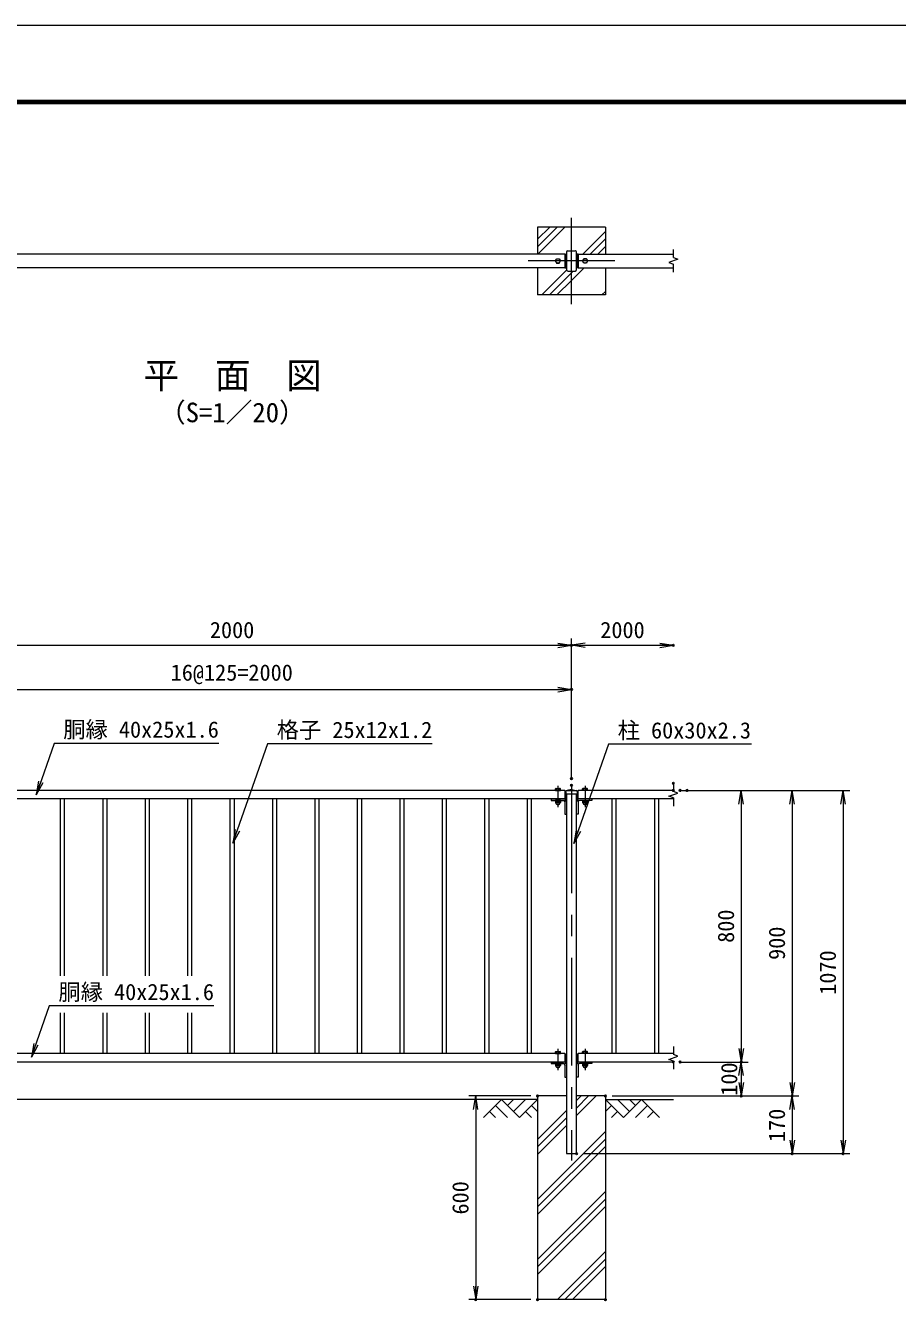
# Model space of a CAD drawing. Units: millimetres, scale not verified. Extents: x -4200 to 4200, y -2970 to 2970.
# Drawn here: x -2740 to -172, y -795 to 2970 of the extents above; entities that cross this region are included whole.
import ezdxf
from ezdxf.enums import TextEntityAlignment as Align

# ---------------------------------------------------------------- set-up
doc = ezdxf.new("R2010")
doc.units = ezdxf.units.MM
doc.header["$LTSCALE"] = 10
doc.header["$PDMODE"] = 32
doc.header["$PDSIZE"] = 5
doc.linetypes.add('USER1', pattern=[50.8, 31.75, -6.35, 6.35, -6.35])
for name, color, linetype, lineweight in [('0-0_D-BGD', 7, 'Continuous', 18), ('0-1_D-STR4', 7, 'Continuous', 18), ('0-2_D-DCR-HCH', 7, 'Continuous', 13), ('0-3_D-BMK', 2, 'USER1', 13), ('0-4_D-TTL-TXT', 7, 'Continuous', 18), ('0-5_D-STR-DIM', 7, 'Continuous', 13), ('0-6_0', 7, 'Continuous', 18), ('0-8_D-STR1', 1, 'Continuous', 18), ('0-9_D-STR3', 3, 'Continuous', 13), ('0-A_D-STR-TXT', 7, 'Continuous', 13), ('0-B_D-TTL', 7, 'Continuous', 18)]:
    doc.layers.add(name, color=color, linetype=linetype, lineweight=lineweight)
doc.layers.add('0-7_Defpoints', color=253, linetype='Continuous')
doc.styles.add('ＭＳ ゴシック', font='')
doc.styles.get('ＭＳ ゴシック').set_extended_font_data('MS Gothic')

# ---------------------------------------------------------------- blocks, each defined once
blk = doc.blocks.new('_Open')
at = {"layer": '0-6_0'}
blk.add_line((-10, 1.667), (0, 0), dxfattribs=at)
blk.add_lwpolyline([(-10, -1.667), (0, 0), (-10, 0)], dxfattribs=at)

msp = doc.modelspace()

# ---------------------------------------------------------------- linework, layer by layer
at = {"layer": '0-0_D-BGD'}
for p, q in [((-1231.91, -193.38), (-3031.91, -193.38)), ((-1031.91, -193.38), (-831.91, -193.38))]:
    msp.add_line(p, q, dxfattribs=at)
at = {"layer": '0-1_D-STR4'}
for p, q in [((-1031.91, 2376.26), (-1031.91, 2296.68)), ((-1231.91, 2256.68), (-1231.91, 2176.26)), ((-1031.91, 2256.68), (-1031.91, 2176.26)), ((-1031.91, 2176.26), (-1231.91, 2176.26)), ((-1147.41, -183.38), (-1231.91, -183.38)), ((-1231.91, -183.38), (-1231.91, -783.38)), ((-1031.91, -183.38), (-1116.41, -183.38)), ((-1031.91, -183.38), (-1031.91, -783.38)), ((-1031.91, -783.38), (-1231.91, -783.38))]:
    msp.add_line(p, q, dxfattribs=at)
msp.add_lwpolyline([(-1031.91, 2376.26), (-1231.91, 2376.26), (-1231.91, 2296.68)], dxfattribs=at)
at = {"layer": '0-2_D-DCR-HCH'}
for p, q in [((-1338.34, -193.38), (-1391.55, -246.59)), ((-1356.07, -211.12), (-1320.44, -246.59)), ((-1338.34, -193.38), (-1285.12, -246.59)), ((-1320.6, -211.12), (-1302.86, -193.38)), ((-1302.86, -228.86), (-1267.39, -193.38)), ((-1285.12, -246.59), (-1231.91, -193.38)), ((-1249.65, -211.12), (-1231.91, -228.78)), ((-978.7, -246.59), (-1031.91, -193.38)), ((-1014.17, -211.12), (-1031.91, -228.78)), ((-960.96, -228.86), (-996.44, -193.38)), ((-925.49, -193.38), (-978.7, -246.59)), ((-943.13, -211.21), (-960.96, -193.38)), ((-907.75, -211.12), (-943.39, -246.59)), ((-925.49, -193.38), (-872.28, -246.59)), ((-1373.81, -228.86), (-1355.99, -246.59)), ((-1267.39, -228.86), (-1249.57, -246.59)), ((-996.44, -228.86), (-1014.26, -246.59)), ((-890.01, -228.86), (-907.83, -246.59))]:
    msp.add_line(p, q, dxfattribs=at)
at = {"layer": '0-3_D-BMK'}
for p, q in [((-1131.91, 2149.4), (-1131.91, 2403.96)), ((-1004.63, 2276.68), (-1259.19, 2276.68)), ((-1171.91, 729.97), (-1171.91, 667.27)), ((-1131.91, 731.62), (-1131.91, -373.38)), ((-1091.91, 729.97), (-1091.91, 667.27)), ((-1171.91, -45.03), (-1171.91, -107.73)), ((-1091.91, -45.03), (-1091.91, -107.73))]:
    msp.add_line(p, q, dxfattribs=at)
at = {"layer": '0-5_D-STR-DIM'}
for p, q in [((-831.91, 2286.3), (-831.91, 2310.11)), ((-818.7, 2281.49), (-845.13, 2271.87)), ((-845.13, 2271.87), (-831.91, 2267.06)), ((-831.91, 2286.3), (-818.7, 2281.49)), ((-831.91, 2243.26), (-831.91, 2267.06)), ((-3131.91, 1144.19), (-1131.91, 1144.19)), ((-1131.91, 771.62), (-1131.91, 1164.19)), ((-1131.91, 771.62), (-1131.91, 1164.19)), ((-1131.91, 1144.19), (-831.91, 1144.19)), ((-1131.91, 751.62), (-1131.91, 1034.09)), ((-3131.91, 1014.09), (-1131.91, 1014.09)), ((-831.91, 737.55), (-831.91, 713.74)), ((-811.91, 716.62), (-611.91, 716.62)), ((-791.91, 716.62), (-461.91, 716.62)), ((-771.91, 716.62), (-311.91, 716.62)), ((-631.91, 716.62), (-631.91, -83.38)), ((-481.91, 716.62), (-481.91, -183.38)), ((-331.91, 716.62), (-331.91, -353.38)), ((-845.13, 699.31), (-818.7, 708.93)), ((-831.91, 694.5), (-845.13, 699.31)), ((-818.7, 708.93), (-831.91, 713.74)), ((-831.91, 694.5), (-831.91, 670.69)), ((-831.91, -37.45), (-831.91, -61.26)), ((-845.13, -75.69), (-818.7, -66.07)), ((-818.7, -66.07), (-831.91, -61.26)), ((-831.91, -80.5), (-845.13, -75.69)), ((-831.91, -80.5), (-831.91, -104.31)), ((-811.91, -83.38), (-611.91, -83.38)), ((-791.91, -83.38), (-611.91, -83.38)), ((-631.91, -83.38), (-631.91, -183.38)), ((-1251.91, -183.38), (-1434.04, -183.38)), ((-1414.04, -183.38), (-1414.04, -783.38)), ((-1011.91, -183.38), (-611.91, -183.38)), ((-1011.91, -183.38), (-461.91, -183.38)), ((-1011.91, -183.38), (-461.91, -183.38)), ((-481.91, -183.38), (-481.91, -353.38)), ((-1096.91, -353.38), (-461.91, -353.38)), ((-1096.91, -353.38), (-311.91, -353.38)), ((-1251.91, -783.38), (-1434.04, -783.38))]:
    msp.add_line(p, q, dxfattribs=at)
at = {"layer": '0-6_0'}
for p, q in [((-1231.91, 2318.09), (-1173.74, 2376.26)), ((-1231.91, 2340.18), (-1195.84, 2376.26)), ((-1231.22, 2296.68), (-1151.65, 2376.26)), ((-1098.63, 2296.68), (-1031.91, 2363.41)), ((-1076.54, 2296.68), (-1031.91, 2341.31)), ((-1054.44, 2296.68), (-1031.91, 2319.21)), ((-1219.06, 2176.26), (-1146.31, 2249.01)), ((-1116.91, 2256.31), (-1116.54, 2256.68)), ((-1042.29, 2176.26), (-1031.91, 2186.63)), ((-1116.41, -240.16), (-1059.63, -183.38)), ((-1116.41, -218.06), (-1081.73, -183.38)), ((-1116.41, -195.97), (-1103.83, -183.38)), ((-1231.91, -311.47), (-1147.41, -226.97)), ((-1231.91, -333.56), (-1147.41, -249.06)), ((-1231.91, -355.66), (-1147.41, -271.16)), ((-1231.91, -488.24), (-1031.91, -288.24)), ((-1231.91, -510.34), (-1031.91, -310.34)), ((-1231.91, -532.44), (-1031.91, -332.44)), ((-1231.91, -665.02), (-1031.91, -465.02)), ((-1231.91, -687.12), (-1031.91, -487.12)), ((-1231.91, -709.21), (-1031.91, -509.21)), ((-1173.5, -783.38), (-1031.91, -641.8)), ((-1151.4, -783.38), (-1031.91, -663.89)), ((-1129.3, -783.38), (-1031.91, -685.99))]:
    msp.add_line(p, q, dxfattribs=at)
for points in [[(-1196.97, 2176.26), (-1131.91, 2241.31), (-1126.54, 2246.68)], [(-1174.87, 2176.26), (-1131.91, 2219.21), (-1094.44, 2256.68)]]:
    msp.add_lwpolyline(points, dxfattribs=at)
at = {"layer": '0-7_Defpoints'}
for p in [(-1131.91, 1144.19), (-831.91, 1144.19), (-1131.91, 1014.09), (-1131.91, 751.62), (-1131.91, 731.62), (-831.91, 737.55), (-831.91, 716.62), (-811.91, 716.62), (-791.91, 716.62), (-831.91, -83.38), (-811.91, -83.38), (-631.91, -83.38), (-1231.91, -183.38), (-1031.91, -183.38), (-631.91, -183.38), (-481.91, -183.38), (-1116.91, -353.38), (-481.91, -353.38), (-331.91, -353.38), (-1414.04, -783.38), (-1231.91, -783.38), (-1231.91, -783.38), (-1031.91, -783.38)]:
    msp.add_point(p, dxfattribs=at)
at = {"layer": '0-8_D-STR1'}
for p, q in [((-1151.91, 2296.68), (-3111.91, 2296.68)), ((-1151.91, 2296.68), (-1146.91, 2296.68)), ((-1151.41, 2296.43), (-1151.91, 2296.43)), ((-1146.91, 2302.08), (-1146.91, 2251.28)), ((-1142.31, 2306.68), (-1121.51, 2306.68)), ((-1116.91, 2251.28), (-1116.91, 2302.08)), ((-1111.91, 2296.68), (-1116.91, 2296.68)), ((-1112.41, 2296.43), (-1111.91, 2296.43)), ((-1111.91, 2296.68), (-831.91, 2296.68)), ((-1111.91, 2296.68), (-1111.91, 2256.68)), ((-1149.91, 2294.93), (-1149.91, 2258.43)), ((-1113.91, 2294.93), (-1113.91, 2258.43)), ((-1151.91, 2256.68), (-3111.91, 2256.68)), ((-1151.41, 2256.93), (-1151.91, 2256.93)), ((-1142.31, 2246.68), (-1121.51, 2246.68)), ((-1111.91, 2256.68), (-1116.91, 2256.68)), ((-1112.41, 2256.93), (-1111.91, 2256.93)), ((-1111.91, 2256.68), (-831.91, 2256.68)), ((-1151.91, 716.62), (-3111.91, 716.62)), ((-1151.91, 716.62), (-1151.91, 691.62)), ((-1151.41, 716.37), (-1151.91, 716.37)), ((-1131.91, 719.62), (-1145.16, 716.62)), ((-1145.16, 716.62), (-1118.66, 716.62)), ((-1131.91, 719.62), (-1118.66, 716.62)), ((-1112.41, 716.37), (-1111.91, 716.37)), ((-831.91, 716.62), (-1111.91, 716.62)), ((-1111.91, 691.62), (-1111.91, 716.62)), ((-1151.91, 691.62), (-3111.91, 691.62)), ((-2637.91, 691.62), (-2637.91, 170.4)), ((-2625.91, 691.62), (-2625.91, 170.4)), ((-2512.91, 691.62), (-2512.91, 170.4)), ((-2500.91, 691.62), (-2500.91, 170.4)), ((-2387.91, 691.62), (-2387.91, 170.4)), ((-2375.91, 691.62), (-2375.91, 170.4)), ((-2262.91, 691.62), (-2262.91, 170.4)), ((-2250.91, 691.62), (-2250.91, 170.4)), ((-2137.91, 691.62), (-2137.91, -58.38)), ((-2125.91, 691.62), (-2125.91, -58.38)), ((-2012.91, 691.62), (-2012.91, -58.38)), ((-2000.91, 691.62), (-2000.91, -58.38)), ((-1887.91, 691.62), (-1887.91, -58.38)), ((-1875.91, 691.62), (-1875.91, -58.38)), ((-1762.91, 691.62), (-1762.91, -58.38)), ((-1750.91, 691.62), (-1750.91, -58.38)), ((-1637.91, 691.62), (-1637.91, -58.38)), ((-1625.91, 691.62), (-1625.91, -58.38)), ((-1512.91, 691.62), (-1512.91, -58.38)), ((-1500.91, 691.62), (-1500.91, -58.38)), ((-1387.91, 691.62), (-1387.91, -58.38)), ((-1375.91, 691.62), (-1375.91, -58.38)), ((-1262.91, 691.62), (-1262.91, -58.38)), ((-1250.91, 691.62), (-1250.91, -58.38)), ((-1191.91, 691.62), (-1191.91, 687.12)), ((-1191.91, 691.62), (-1155.91, 691.62)), ((-1191.91, 687.12), (-1155.91, 687.12)), ((-1151.41, 691.87), (-1151.91, 691.87)), ((-1151.41, 682.62), (-1151.41, 646.62)), ((-1149.91, 714.87), (-1149.91, 693.37)), ((-1148.16, 713.62), (-1148.16, 706.62)), ((-1148.16, 706.62), (-1115.66, 706.62)), ((-1146.91, 706.62), (-1146.91, -353.38)), ((-1116.91, -353.38), (-1116.91, 706.62)), ((-1115.66, 713.62), (-1115.66, 706.62)), ((-1113.91, 693.37), (-1113.91, 714.87)), ((-1112.41, 691.87), (-1111.91, 691.87)), ((-1112.41, 682.62), (-1112.41, 646.62)), ((-831.91, 691.62), (-1111.91, 691.62)), ((-1071.91, 691.62), (-1107.91, 691.62)), ((-1071.91, 687.12), (-1107.91, 687.12)), ((-1071.91, 691.62), (-1071.91, 687.12)), ((-1012.91, 691.62), (-1012.91, -58.38)), ((-1000.91, 691.62), (-1000.91, -58.38)), ((-887.91, 691.62), (-887.91, -58.38)), ((-875.91, 691.62), (-875.91, -58.38)), ((-1151.41, 646.62), (-1146.91, 646.62)), ((-1112.41, 646.62), (-1116.91, 646.62)), ((-2637.91, 61.78), (-2637.91, -58.38)), ((-2625.91, 61.78), (-2625.91, -58.38)), ((-2512.91, 61.78), (-2512.91, -58.38)), ((-2500.91, 61.78), (-2500.91, -58.38)), ((-2387.91, 61.78), (-2387.91, -58.38)), ((-2375.91, 61.78), (-2375.91, -58.38)), ((-2262.91, 61.78), (-2262.91, -58.38)), ((-2250.91, 61.78), (-2250.91, -58.38)), ((-1151.91, -58.38), (-3111.91, -58.38)), ((-1151.91, -58.38), (-1151.91, -83.38)), ((-1151.41, -58.63), (-1151.91, -58.63)), ((-1149.91, -60.13), (-1149.91, -81.63)), ((-1113.91, -81.63), (-1113.91, -60.13)), ((-1112.41, -58.63), (-1111.91, -58.63)), ((-831.91, -58.38), (-1111.91, -58.38)), ((-1111.91, -83.38), (-1111.91, -58.38)), ((-1151.91, -83.38), (-3111.91, -83.38)), ((-1191.91, -83.38), (-1191.91, -87.88)), ((-1191.91, -83.38), (-1155.91, -83.38)), ((-1191.91, -87.88), (-1155.91, -87.88)), ((-1151.41, -83.13), (-1151.91, -83.13)), ((-1151.41, -92.38), (-1151.41, -128.38)), ((-1112.41, -83.13), (-1111.91, -83.13)), ((-1112.41, -92.38), (-1112.41, -128.38)), ((-831.91, -83.38), (-1111.91, -83.38)), ((-1071.91, -83.38), (-1107.91, -83.38)), ((-1071.91, -87.88), (-1107.91, -87.88)), ((-1071.91, -83.38), (-1071.91, -87.88)), ((-1151.41, -128.38), (-1146.91, -128.38)), ((-1112.41, -128.38), (-1116.91, -128.38)), ((-1146.91, -353.38), (-1116.91, -353.38))]:
    msp.add_line(p, q, dxfattribs=at)
msp.add_lwpolyline([(-1151.91, 2296.68), (-1151.91, 2256.68), (-1146.91, 2256.68)], dxfattribs=at)
for centre, radius, start, end in [((-1151.41, 2294.93), 1.5, 360, 90), ((-1142.31, 2302.08), 4.6, 90.00002, 179.99999), ((-1121.51, 2302.08), 4.6, 0, 90.00002), ((-1112.41, 2294.93), 1.5, 90, 180), ((-1151.41, 2258.43), 1.5, 270, 360), ((-1142.31, 2251.28), 4.6, 179.99999, 270.00002), ((-1121.51, 2251.28), 4.6, 270.00002, 0), ((-1112.41, 2258.43), 1.5, 180, 270), ((-1151.41, 714.87), 1.5, 0, 90), ((-1145.16, 713.62), 3, 90, 180), ((-1118.66, 713.62), 3, 0, 90), ((-1112.41, 714.87), 1.5, 90, 180), ((-1155.91, 682.62), 9, 0, 90), ((-1155.91, 682.62), 4.5, 0, 90), ((-1151.41, 693.37), 1.5, 270, 0), ((-1107.91, 682.62), 9, 90, 180), ((-1112.41, 693.37), 1.5, 180, 270), ((-1107.91, 682.62), 4.5, 90, 180), ((-1151.41, -60.13), 1.5, 0, 90), ((-1112.41, -60.13), 1.5, 90, 180), ((-1155.91, -92.38), 9, 0, 90), ((-1155.91, -92.38), 4.5, 0, 90), ((-1151.41, -81.63), 1.5, 270, 0), ((-1107.91, -92.38), 9, 90, 180), ((-1112.41, -81.63), 1.5, 180, 270), ((-1107.91, -92.38), 4.5, 90, 180)]:
    msp.add_arc(centre, radius, start, end, dxfattribs=at)
at = {"layer": '0-9_D-STR3'}
for p, q in [((-1179.41, 2276.69), (-1175.67, 2283.17)), ((-1168.15, 2270.19), (-1164.41, 2276.67)), ((-1095.67, 2270.19), (-1099.41, 2276.67)), ((-1084.41, 2276.69), (-1088.15, 2283.17)), ((-1179.41, 721.54), (-1178.4, 722.12)), ((-1179.41, 716.62), (-1179.41, 721.54)), ((-1179.41, 716.62), (-1164.41, 716.62)), ((-1178.4, 722.12), (-1165.42, 722.12)), ((-1175.65, 716.62), (-1175.65, 721.54)), ((-1168.17, 716.62), (-1168.17, 721.54)), ((-1164.41, 721.54), (-1165.42, 722.12)), ((-1164.41, 716.62), (-1164.41, 721.54)), ((-1099.41, 721.54), (-1098.4, 722.12)), ((-1099.41, 716.62), (-1099.41, 721.54)), ((-1084.41, 716.62), (-1099.41, 716.62)), ((-1085.42, 722.12), (-1098.4, 722.12)), ((-1095.65, 716.62), (-1095.65, 721.54)), ((-1088.17, 716.62), (-1088.17, 721.54)), ((-1084.41, 721.54), (-1085.42, 722.12)), ((-1084.41, 716.62), (-1084.41, 721.54)), ((-1179.41, 687.12), (-1179.41, 681.2)), ((-1164.41, 687.12), (-1179.41, 687.12)), ((-1179.41, 681.2), (-1178.4, 680.62)), ((-1165.42, 680.62), (-1178.4, 680.62)), ((-1175.65, 687.12), (-1175.65, 681.2)), ((-1168.17, 687.12), (-1168.17, 681.2)), ((-1164.41, 681.2), (-1165.42, 680.62)), ((-1164.41, 687.12), (-1164.41, 681.2)), ((-1099.41, 687.12), (-1099.41, 681.2)), ((-1099.41, 687.12), (-1084.41, 687.12)), ((-1099.41, 681.2), (-1098.4, 680.62)), ((-1098.4, 680.62), (-1085.42, 680.62)), ((-1095.65, 687.12), (-1095.65, 681.2)), ((-1088.17, 687.12), (-1088.17, 681.2)), ((-1084.41, 681.2), (-1085.42, 680.62)), ((-1084.41, 687.12), (-1084.41, 681.2)), ((-1179.41, -53.46), (-1178.4, -52.88)), ((-1179.41, -58.38), (-1179.41, -53.46)), ((-1179.41, -58.38), (-1164.41, -58.38)), ((-1178.4, -52.88), (-1165.42, -52.88)), ((-1175.65, -58.38), (-1175.65, -53.46)), ((-1168.17, -58.38), (-1168.17, -53.46)), ((-1164.41, -53.46), (-1165.42, -52.88)), ((-1164.41, -58.38), (-1164.41, -53.46)), ((-1099.41, -53.46), (-1098.4, -52.88)), ((-1099.41, -58.38), (-1099.41, -53.46)), ((-1084.41, -58.38), (-1099.41, -58.38)), ((-1085.42, -52.88), (-1098.4, -52.88)), ((-1095.65, -58.38), (-1095.65, -53.46)), ((-1088.17, -58.38), (-1088.17, -53.46)), ((-1084.41, -53.46), (-1085.42, -52.88)), ((-1084.41, -58.38), (-1084.41, -53.46)), ((-1179.41, -87.88), (-1179.41, -93.8)), ((-1164.41, -87.88), (-1179.41, -87.88)), ((-1179.41, -93.8), (-1178.4, -94.38)), ((-1165.42, -94.38), (-1178.4, -94.38)), ((-1175.65, -87.88), (-1175.65, -93.8)), ((-1168.17, -87.88), (-1168.17, -93.8)), ((-1164.41, -93.8), (-1165.42, -94.38)), ((-1164.41, -87.88), (-1164.41, -93.8)), ((-1099.41, -87.88), (-1099.41, -93.8)), ((-1099.41, -87.88), (-1084.41, -87.88)), ((-1099.41, -93.8), (-1098.4, -94.38)), ((-1098.4, -94.38), (-1085.42, -94.38)), ((-1095.65, -87.88), (-1095.65, -93.8)), ((-1088.17, -87.88), (-1088.17, -93.8)), ((-1084.41, -93.8), (-1085.42, -94.38)), ((-1084.41, -87.88), (-1084.41, -93.8))]:
    msp.add_line(p, q, dxfattribs=at)
for points in [[(-1179.41, 2276.69), (-1175.66, 2270.19), (-1168.15, 2270.19)], [(-1175.67, 2283.17), (-1168.16, 2283.18), (-1164.41, 2276.67)], [(-1088.15, 2283.17), (-1095.66, 2283.18), (-1099.41, 2276.67)], [(-1084.41, 2276.69), (-1088.16, 2270.19), (-1095.67, 2270.19)]]:
    msp.add_lwpolyline(points, dxfattribs=at)
for centre in [(-1171.91, 2276.68), (-1091.91, 2276.68)]:
    msp.add_circle(centre, 6.49, dxfattribs=at)
for centre, radius, start, end in [((-1178.64, 714.22), 7.9, 67.81236, 88.31726), ((-1171.91, 709.79), 12.33, 72.33186, 107.66814), ((-1165.19, 714.22), 7.9, 91.68274, 112.18764), ((-1098.64, 714.22), 7.9, 67.81236, 88.31726), ((-1091.91, 709.79), 12.33, 72.33186, 107.66814), ((-1085.19, 714.22), 7.9, 91.68274, 112.18764), ((-1178.64, 688.51), 7.9, 271.68274, 292.18764), ((-1171.91, 681.13), 6.51, 184.51776, 355.48224), ((-1171.91, 692.95), 12.33, 252.33186, 287.66814), ((-1165.19, 688.51), 7.9, 247.81236, 268.31726), ((-1098.64, 688.51), 7.9, 271.68274, 292.18764), ((-1091.91, 681.13), 6.51, 184.51776, 355.48224), ((-1091.91, 692.95), 12.33, 252.33186, 287.66814), ((-1085.19, 688.51), 7.9, 247.81236, 268.31726), ((-1178.64, -60.78), 7.9, 67.81236, 88.31726), ((-1171.91, -65.21), 12.33, 72.33186, 107.66814), ((-1165.19, -60.78), 7.9, 91.68274, 112.18764), ((-1098.64, -60.78), 7.9, 67.81236, 88.31726), ((-1091.91, -65.21), 12.33, 72.33186, 107.66814), ((-1085.19, -60.78), 7.9, 91.68274, 112.18764), ((-1178.64, -86.49), 7.9, 271.68274, 292.18764), ((-1171.91, -93.87), 6.51, 184.51776, 355.48224), ((-1171.91, -82.05), 12.33, 252.33186, 287.66814), ((-1165.19, -86.49), 7.9, 247.81236, 268.31726), ((-1098.64, -86.49), 7.9, 271.68274, 292.18764), ((-1091.91, -93.87), 6.51, 184.51776, 355.48224), ((-1091.91, -82.05), 12.33, 252.33186, 287.66814), ((-1085.19, -86.49), 7.9, 247.81236, 268.31726)]:
    msp.add_arc(centre, radius, start, end, dxfattribs=at)
at = {"layer": '0-A_D-STR-TXT'}
for points in [[(-2171.11, 855.28), (-2655.79, 855.28), (-2708.03, 705.81)], [(-1542.31, 854.27), (-2027, 854.27), (-2129.08, 563.22)], [(-601.36, 852.83), (-1022.7, 852.83), (-1124.78, 561.78)], [(-2185.39, 82.15), (-2670.08, 82.15), (-2722.32, -67.32)]]:
    msp.add_lwpolyline(points, dxfattribs=at)
at = {"layer": '0-B_D-TTL'}
for points in [[(-4199.86, -2970.05), (4200.14, -2970.05), (4200.14, 2969.95), (-4199.86, 2969.95)], [(-3929.86, 2749.95), (3930.14, 2749.95), (3930.14, -2750.05), (-3929.86, -2750.05)], [(-3927.36, 2747.45), (3927.64, 2747.45), (3927.64, -2747.55), (-3927.36, -2747.55)], [(-3924.86, 2744.95), (3925.14, 2744.95), (3925.14, -2745.05), (-3924.86, -2745.05)], [(-3922.36, 2742.45), (3922.64, 2742.45), (3922.64, -2742.55), (-3922.36, -2742.55)], [(-3919.86, 2739.95), (3920.14, 2739.95), (3920.14, -2740.05), (-3919.86, -2740.05)]]:
    msp.add_lwpolyline(points, close=True, dxfattribs=at)

# ---------------------------------------------------------------- block references
at = {"layer": '0-5_D-STR-DIM', "xscale": 4, "yscale": 4}
for p in [(-1131.91, 1144.19), (-831.91, 1144.19), (-1131.91, 1014.09)]:
    msp.add_blockref('_Open', p, dxfattribs=at)
for p, rotation in [((-1131.91, 1144.19), 180), ((-631.91, 716.62), 90), ((-481.91, 716.62), 90), ((-331.91, 716.62), 90), ((-631.91, -83.38), 270), ((-631.91, -83.38), 90), ((-631.91, -183.38), 270), ((-481.91, -183.38), 270), ((-1414.04, -183.38), 90), ((-481.91, -183.38), 90), ((-481.91, -353.38), 270), ((-331.91, -353.38), 270), ((-1414.04, -783.38), 270)]:
    msp.add_blockref('_Open', p, dxfattribs=dict(at, rotation=rotation))
at = {"layer": '0-A_D-STR-TXT', "xscale": 4, "yscale": 4}
for p, rotation in [((-2708.69, 703.92), 250.73568), ((-2129.74, 561.33), 250.67255), ((-1125.44, 559.89), 250.67255), ((-2722.98, -69.21), 250.73568)]:
    msp.add_blockref('_Open', p, dxfattribs=dict(at, rotation=rotation))

# ---------------------------------------------------------------- texts
at = {"layer": '0-4_D-TTL-TXT', "style": 'ＭＳ ゴシック'}
for s, height, p in [('平\u3000面\u3000図', 76.98, (-2392.58, 1877.21)), ('（S=1／20）', 57.7, (-2347.1, 1784.02))]:
    msp.add_text(s, height=height, dxfattribs=at).set_placement(p, align=Align.BOTTOM_LEFT)
at = {"layer": '0-5_D-STR-DIM', "style": 'ＭＳ ゴシック'}
for s, p in [('2000', (-2197.18, 1150.94)), ('2000', (-1047.18, 1150.94)), ('16@125=2000', (-2312.62, 1025.53))]:
    msp.add_text(s, height=48.09, dxfattribs=at).set_placement(p, align=Align.BOTTOM_LEFT)
for s, p in [('800', (-638.66, 267.74)), ('900', (-488.66, 217.48)), ('1070', (-338.66, 114.7)), ('100', (-629.21, -182.74)), ('170', (-488.66, -319.05)), ('600', (-1420.79, -532.65))]:
    msp.add_text(s, height=48.09, rotation=90, dxfattribs=at).set_placement(p, align=Align.BOTTOM_LEFT)
at = {"layer": '0-A_D-STR-TXT', "style": 'ＭＳ ゴシック'}
for s, p in [('胴縁 40x25x1.6', (-2629.07, 857.65)), ('格子 25x12x1.2', (-2000.27, 856.65)), ('柱 60x30x2.3', (-995.98, 855.2)), ('胴縁 40x25x1.6', (-2643.36, 84.53))]:
    msp.add_text(s, height=48.09, dxfattribs=at).set_placement(p, align=Align.BOTTOM_LEFT)

doc.saveas('drawing.dxf')
